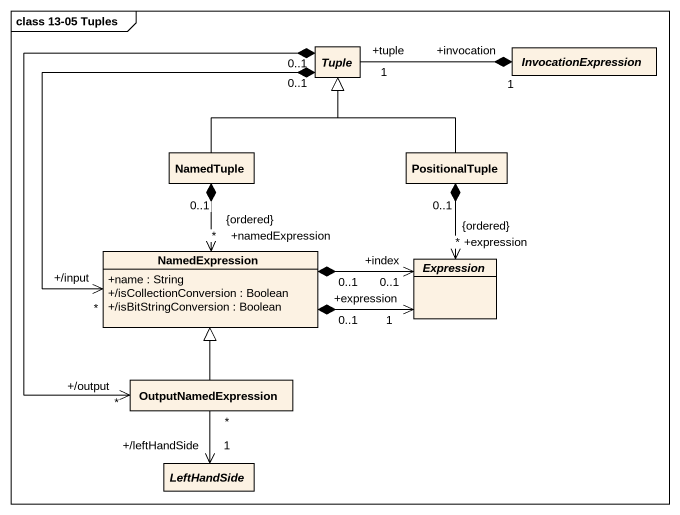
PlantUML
@startuml
mainframe class 13-05 Tuples
hide circle
hide empty members
skinparam classAttributeIconSize 0
abstract class Tuple
abstract class InvocationExpression
class NamedTuple
class PositionalTuple
class NamedExpression {
  +name : String
  +/isCollectionConversion : Boolean
  +/isBitStringConversion : Boolean
}
abstract class Expression
class OutputNamedExpression
abstract class LeftHandSide
Tuple "0..1" *--> "+/input\n*" NamedExpression
Tuple "0..1" *--> "+/output\n*" OutputNamedExpression
InvocationExpression "+invocation\n1" *-left- "+tuple\n1" Tuple
NamedTuple -up-|> Tuple
NamedTuple "0..1" *--> "+namedExpression\n*\n{ordered}" NamedExpression
PositionalTuple -up-|> Tuple
PositionalTuple "0..1" *--> "+expression\n*\n{ordered}" Expression
NamedExpression "0..1" *-right-> "1\n+expression" Expression
NamedExpression "0..1" *-right-> "+index\n0..1" Expression
OutputNamedExpression -up-|> NamedExpression
OutputNamedExpression "*" --> "+/leftHandSide\n1" LeftHandSide
@enduml
